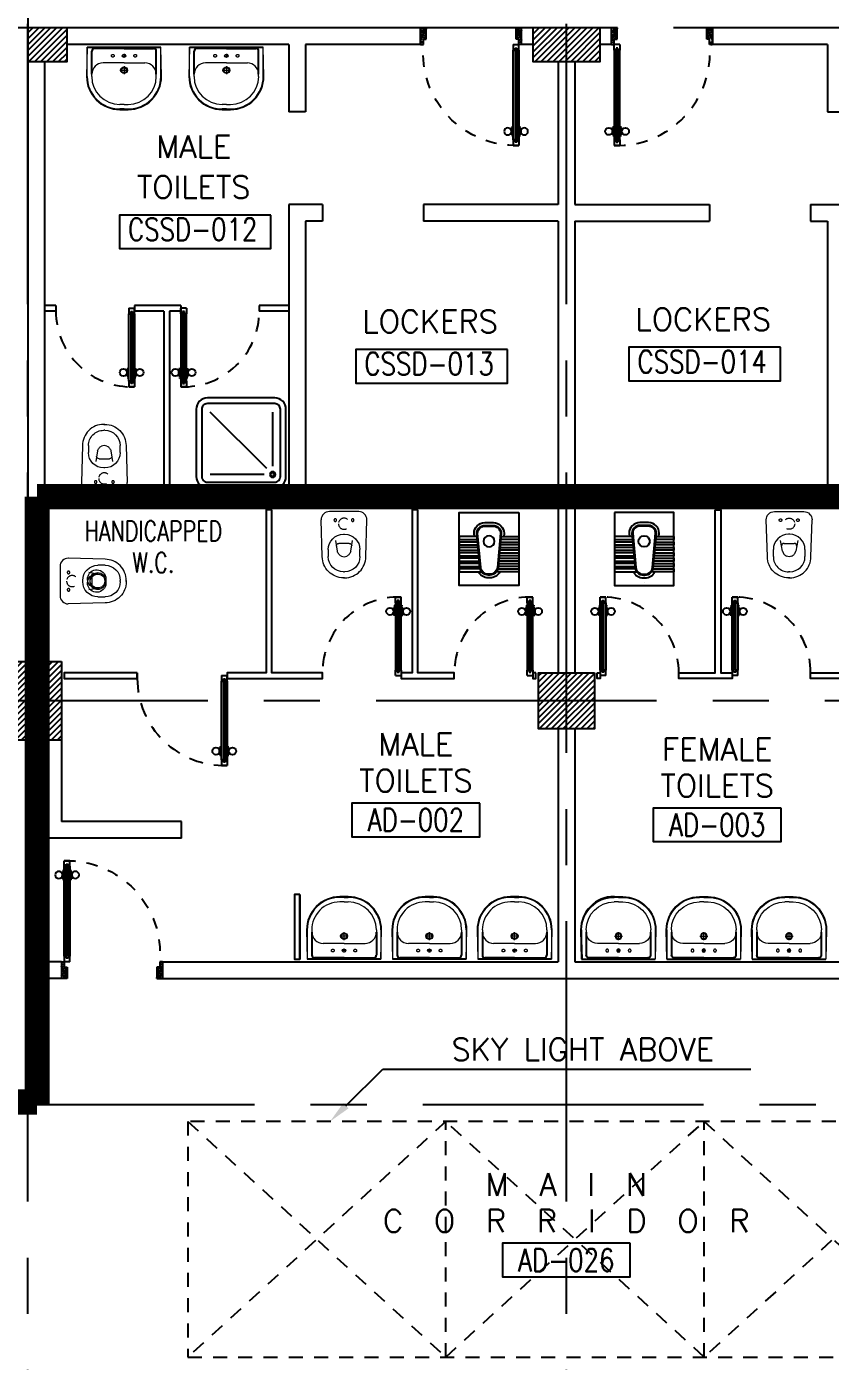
# Model space of a CAD drawing. Extents: x 417866.9 to 417960.2, y 43448 to 43538.2.
# Drawn here: x 417905.91 to 417913.07, y 43482.59 to 43494.48 of the extents above; entities that cross this region are included whole.
import ezdxf
from ezdxf.enums import TextEntityAlignment as Align

# ---------------------------------------------------------------- set-up
doc = ezdxf.new("R2010")
doc.units = 0
doc.header["$MEASUREMENT"] = 0
for name, pattern in [('CENTERX2', [4, 2.5, -0.5, 0.5, -0.5]), ('DASHED', [0.75, 0.5, -0.25]), ('HIDDEN', [0.375, 0.25, -0.125]), ('HIDDEN2', [0.1875, 0.125, -0.0625])]:
    doc.linetypes.add(name, pattern=pattern)
doc.layers.get('0').update_dxf_attribs({"linetype": 'CONTINUOUS'})
for name, color, linetype in [('A-JEERI', 3, 'CONTINUOUS'), ('AXES', 11, 'CENTERX2'), ('COL', 2, 'CONTINUOUS'), ('DOOR', 4, 'CONTINUOUS'), ('EJ', 8, 'CONTINUOUS'), ('firezone', 4, 'CONTINUOUS'), ('FIX', 3, 'CONTINUOUS'), ('HAT', 8, 'CONTINUOUS'), ('HIDDEN', 9, 'HIDDEN2'), ('PART', 9, 'CONTINUOUS'), ('RM-BOX', 2, 'CONTINUOUS'), ('RM-IND', 5, 'CONTINUOUS'), ('RM-NAME', 2, 'CONTINUOUS'), ('RM-NO', 2, 'CONTINUOUS'), ('WALL', 3, 'CONTINUOUS')]:
    doc.layers.add(name, color=color, linetype=linetype)
doc.layers.get('EJ').off()
doc.styles.add('ROMANS', font='ROMANS.shx', dxfattribs={"width": 0.6})
doc.styles.get("Standard").update_dxf_attribs({"font": 'TXT.shx'})
doc.linetypes.add('SMOKE', pattern='A,0.5,-0.2,["SMOKE",Standard,S=0.1,R=0,X=-0.1,Y=-0.05],-0.5', length=1.2)

# ---------------------------------------------------------------- blocks, each defined once
blk = doc.blocks.new('DOOR90')
at = {"layer": 'DOOR', "color": 7, "linetype": 'ByBlock'}
for p, q in [((-150, 0), (0, 0)), ((-150, 0), (-150, -25)), ((0, -50), (-114, 0)), ((0, -50), (-40, 0)), ((0, -50), (0, 0)), ((-1000, -25), (-1050, -25)), ((-1050, -75), (-1050, -25)), ((-1050, -25), (-1050, -75)), ((-1000, -75), (-1050, -75)), ((-1000, -42), (-1020, -42)), ((-1020, -42), (-1020, -58)), ((-1000, -58), (-1020, -58)), ((-1000, -25), (-1000, -42)), ((-1000, -58), (-1000, -75)), ((-878, -18), (-968, -18)), ((-968, -25), (-968, -18)), ((-968, -75), (-968, -82)), ((-878, -82), (-968, -82)), ((-955, -9), (-890, -9)), ((-955, -18), (-955, -9)), ((-955, -18), (-890, -18)), ((-955, -82), (-890, -82)), ((-955, -82), (-955, -91)), ((-955, -91), (-890, -91)), ((-890, -18), (-890, -9)), ((-890, -82), (-890, -91)), ((-878, -25), (-878, -18)), ((-878, -75), (-878, -82)), ((-200, -25), (-150, -25)), ((-200, -42), (-200, -25)), ((-180, -42), (-200, -42)), ((-200, -58), (-180, -58)), ((-200, -75), (-200, -58)), ((-150, -75), (-200, -75)), ((-180, -58), (-180, -42)), ((-150, -25), (-100, -25)), ((-150, -75), (-150, -25)), ((-100, -25), (-100, -50)), ((0, -50), (-100, -37)), ((-100, -50), (0, -50)), ((-150, -875), (-100, -875)), ((-150, -900), (-150, -875)), ((-150, -900), (0, -900)), ((0, -900), (-150, -900)), ((0, -850), (-114, -900)), ((-100, -875), (-100, -850)), ((0, -850), (-100, -863)), ((-100, -850), (0, -850)), ((0, -850), (-40, -900)), ((0, -850), (0, -900))]:
    blk.add_line(p, q, dxfattribs=at)
at = {"layer": 'DOOR', "linetype": 'ByBlock'}
for p, q in [((-200, -25), (-1000, -25)), ((-200, -42), (-1000, -42)), ((-200, -58), (-1000, -58)), ((-1000, -75), (-200, -75))]:
    blk.add_line(p, q, dxfattribs=at)
at = {"layer": 'DOOR', "color": 7, "linetype": 'ByBlock'}
for centre in [(-923, 24), (-923, -124)]:
    blk.add_circle(centre, 32.4, dxfattribs=at)
for centre, radius, start, end in [((0, -50), 154, 161.1053, 166.2858), ((0, -50), 94.4, 148.0182, 180), ((0, -50), 134, 158.1598, 169.28), ((0, -50), 114, 154.0838, 167.3774), ((0, -50), 74.4, 137.7764, 180), ((0, -50), 54.4, 113.2074, 180), ((0, -50), 34.4, 90, 180), ((0, -50), 14.4, 90, 180), ((0, -850), 154, 193.7142, 198.8947), ((0, -850), 134, 190.72, 201.8402), ((0, -850), 94.4, 180, 211.9818), ((0, -850), 74.4, 180, 222.2236), ((0, -850), 54.4, 180, 246.7926), ((0, -850), 34.4, 180, 270), ((0, -850), 14.4, 180, 270)]:
    blk.add_arc(centre, radius, start, end, dxfattribs=at)
at = {"layer": 'DOOR', "linetype": 'HIDDEN', "ltscale": 0.5}
blk.add_arc((-222, -50), 828, 178.2701, 275.003, dxfattribs=at)
blk = doc.blocks.new('WC')
at = {"layer": 'FIX', "lineweight": 20}
for p, q in [((475, 141), (538, 141)), ((339, 5), (339, -5)), ((395, 76), (490, 60)), ((534, 24), (540, 0)), ((540, 0), (534, -24)), ((674, 5), (674, -5)), ((490, -60), (395, -76)), ((213, -204), (210, -204)), ((538, -141), (475, -141))]:
    blk.add_line(p, q, dxfattribs=at)
at = {"layer": 'FIX', "linetype": 'Continuous', "lineweight": 20}
blk.add_line((420, -47), (420, 45), dxfattribs=at)
at = {"layer": 'FIX', "lineweight": 20}
for points in [[(210, -204, -0.414214), (137, -131), (137, 0), (137, 131, -0.414214), (210, 204)], [(727, -5), (727, 5, 0.414214), (538, 194), (210, 204)], [(727, 5), (727, -5, -0.414214), (538, -194), (210, -204)]]:
    blk.add_lwpolyline(points, format="xyb", dxfattribs=at)
at = {"layer": 'FIX', "linetype": 'HIDDEN2', "lineweight": 20, "ltscale": 0.3}
blk.add_circle((245, 0), 49.8, dxfattribs=at)
at = {"layer": 'FIX', "linetype": 'HIDDEN', "lineweight": 20, "ltscale": 0.05}
for centre in [(213, 78), (213, -77)]:
    blk.add_circle(centre, 11.6, dxfattribs=at)
at = {"layer": 'FIX', "lineweight": 20}
for centre, radius, start, end in [((475, 5), 136, 90, 180), ((538, 5), 136, 360, 90), ((464, -18), 82, 51.0758, 71.504), ((473, -7), 68.2, 27.1532, 51.0758), ((475, -5), 136, 180, 270), ((464, 18), 82, 288.496, 308.9242), ((473, 7), 68.2, 308.9242, 332.8468), ((538, -5), 136, 270, 0)]:
    blk.add_arc(centre, radius, start, end, dxfattribs=at)
at = {"layer": 'FIX', "linetype": 'Continuous', "lineweight": 20}
for centre, start, end in [((443, 46), 88.3879, 182.3338), ((442, -46), 177.6662, 271.6121)]:
    blk.add_arc(centre, 22.3, start, end, dxfattribs=at)
blk = doc.blocks.new('*X516')
at = {"color": 0}
for p, q in [((215909, 32308), (216361, 32761)), ((215909, 32361), (216308, 32761)), ((215909, 32414), (216255, 32761)), ((215909, 32467), (216202, 32761)), ((215909, 32520), (216149, 32761)), ((215909, 32573), (216096, 32761)), ((215909, 32626), (216043, 32761)), ((215909, 32680), (215990, 32761)), ((215909, 32733), (215937, 32761)), ((215914, 32261), (216409, 32755)), ((215967, 32261), (216409, 32702)), ((216020, 32261), (216409, 32649)), ((216073, 32261), (216409, 32596)), ((216126, 32261), (216409, 32543)), ((216179, 32261), (216409, 32490)), ((216233, 32261), (216409, 32437)), ((216286, 32261), (216409, 32384)), ((216339, 32261), (216409, 32331)), ((216392, 32261), (216409, 32278))]:
    blk.add_line(p, q, dxfattribs=at)
blk = doc.blocks.new('RM1')
at = {"layer": 'RM-BOX'}
blk.add_lwpolyline([(570, -200), (-570, -200), (-570, -500), (570, -500)], close=True, dxfattribs=at)
at = {"layer": 'RM-NAME', "style": 'ROMANS'}
for tag, p in [('ROOMNAME1', (0, 324)), ('ROOMNAME2', (0, 0))]:
    blk.add_attdef(tag, text='', height=200, dxfattribs=at).set_placement(p, align=Align.MIDDLE)
at = {"layer": 'RM-NO', "style": 'ROMANS', "width": 0.8}
blk.add_attdef('ROOMNO', text='', height=200, dxfattribs=at).set_placement((0, -350), align=Align.MIDDLE)
blk = doc.blocks.new('AWC')
at = {"layer": 'FIX'}
for p, q in [((-726, 265), (-726, 66)), ((-700, 265), (-726, 265)), ((-700, 79), (-700, 265)), ((-678, 265), (-678, 82)), ((-652, 265), (-678, 265)), ((-652, 84), (-652, 265)), ((-630, 265), (-630, 86)), ((-604, 265), (-630, 265)), ((-604, 89), (-604, 265)), ((-582, 265), (-582, 91)), ((-556, 265), (-582, 265)), ((-556, 93), (-556, 265)), ((-534, 265), (-534, 95)), ((-508, 265), (-534, 265)), ((-508, 98), (-508, 265)), ((-486, 265), (-486, 100)), ((-460, 265), (-486, 265)), ((-460, 102), (-460, 265)), ((-438, 265), (-438, 104)), ((-412, 265), (-438, 265)), ((-412, 106), (-412, 265)), ((-384, 134), (-412, 131)), ((-825, 0), (-825, 0)), ((-780, 7), (-780, -7)), ((-755, 7), (-755, -7)), ((-748, 7), (-748, -7)), ((-382, 109), (-687, 81)), ((-312, -39), (-312, 39)), ((-287, -39), (-287, 39)), ((-726, -265), (-726, -66)), ((-700, -79), (-700, -265)), ((-687, -81), (-382, -109)), ((-678, -265), (-678, -82)), ((-652, -84), (-652, -265)), ((-630, -265), (-630, -86)), ((-604, -89), (-604, -265)), ((-582, -265), (-582, -91)), ((-556, -93), (-556, -265)), ((-534, -265), (-534, -95)), ((-508, -98), (-508, -265)), ((-486, -265), (-486, -100)), ((-460, -102), (-460, -265)), ((-438, -265), (-438, -104)), ((-412, -106), (-412, -265)), ((-412, -131), (-384, -134)), ((-700, -265), (-726, -265)), ((-652, -265), (-678, -265)), ((-604, -265), (-630, -265)), ((-556, -265), (-582, -265)), ((-508, -265), (-534, -265)), ((-460, -265), (-486, -265)), ((-412, -265), (-438, -265))]:
    blk.add_line(p, q, dxfattribs=at)
at = {"layer": 'FIX', "color": 32}
for p, q in [((-381, 102), (-686, 74)), ((-319, -39), (-319, 39)), ((-686, -74), (-381, -102))]:
    blk.add_line(p, q, dxfattribs=at)
at = {"layer": 'FIX'}
blk.add_lwpolyline([(-198, 265), (-848, 265), (-848, -265), (-198, -265)], close=True, dxfattribs=at)
at = {"layer": 'FIX', "color": 32}
blk.add_circle((-454, 0), 50, dxfattribs=at)
at = {"layer": 'FIX'}
for centre, radius, start, end in [((-382, 39), 95, 0, 90.1311), ((-680, 7), 100, 117.0426, 180), ((-680, 7), 75, 95.2114, 180), ((-382, 39), 70, 0, 90.1311), ((-680, -7), 100, 180, 242.9574), ((-680, -7), 75, 180, 264.7886), ((-382, -39), 95, 270, 0), ((-382, -39), 70, 270, 0)]:
    blk.add_arc(centre, radius, start, end, dxfattribs=at)
at = {"layer": 'FIX', "color": 32}
for centre, radius, start, end in [((-680, 7), 68, 95.2114, 180), ((-382, 39), 63, 0, 90.1311), ((-680, -7), 68, 180, 264.7886), ((-382, -39), 63, 270, 0)]:
    blk.add_arc(centre, radius, start, end, dxfattribs=at)
blk = doc.blocks.new('SHR1')
at = {"layer": 'FIX'}
for p, q in [((-196, 196), (-700, 700)), ((-143, 218), (-143, 700)), ((-218, 143), (-700, 143))]:
    blk.add_line(p, q, dxfattribs=at)
for points in [[(-825, 125), (-825, 725, -0.414214), (-725, 825), (-125, 825, -0.414214), (-25, 725), (-25, 125, -0.414214), (-125, 25), (-725, 25, -0.414214)], [(-775, 125), (-775, 725, -0.414214), (-725, 775), (-125, 775, -0.414214), (-75, 725), (-75, 125, -0.414214), (-125, 75), (-725, 75, -0.414214)]]:
    blk.add_lwpolyline(points, format="xyb", close=True, dxfattribs=at)
for radius in [25, 15]:
    blk.add_circle((-143, 143), radius, dxfattribs=at)
blk = doc.blocks.new('C11')
at = {"layer": 'HAT'}
h = blk.add_hatch(dxfattribs=at)
h.set_pattern_fill('ANSI31', color=256, scale=300, style=0)
h.set_pattern_definition([(45, (-383765.23, -62181), (-26.5165043, 26.5165043), [])])
h.paths.add_polyline_path([(-20, 350), (-20, 700), (-320, 700), (-320, 350)])
h.paths.add_polyline_path([(-320, 0), (-20, 0), (-20, 350), (-320, 350)])
h = blk.add_hatch(dxfattribs=at)
h.set_pattern_fill('ANSI31', color=256, scale=300, style=0)
h.set_pattern_definition([(45, (-383445.23, -62181), (-26.5165043, 26.5165043), [])])
h.paths.add_polyline_path([(300, 350), (300, 700), (0, 700), (0, 350)])
h.paths.add_polyline_path([(0, 0), (300, 0), (300, 350), (0, 350)])
at = {"layer": 'COL'}
for points in [[(-20, 700), (-20, 0), (-320, 0), (-320, 700)], [(300, 700), (300, 0), (0, 0), (0, 700)]]:
    blk.add_lwpolyline(points, close=True, dxfattribs=at)
blk = doc.blocks.new('LAV-003')
at = {"layer": 'FIX', "linetype": 'ByBlock'}
blk.add_line((-328, -25), (328, -25), dxfattribs=at)
at = {"layer": 'FIX', "linetype": 'Continuous', "lineweight": 20}
for p, q in [((-328, -285), (-328, -25)), ((328, -285), (328, -25)), ((0, -165), (-187, -165)), ((0, -165), (187, -165)), ((-288, -285), (-288, -265)), ((287, -285), (287, -265)), ((0, -535), (-38, -535)), ((0, -575), (-38, -575)), ((0, -535), (38, -535)), ((0, -575), (38, -575))]:
    blk.add_line(p, q, dxfattribs=at)
at = {"layer": 'FIX', "linetype": 'ByBlock', "ltscale": 0.3}
for p, q in [((-288, -265), (-288, -60)), ((0, -35), (-262, -35)), ((0, -35), (262, -35)), ((287, -265), (287, -60))]:
    blk.add_line(p, q, dxfattribs=at)
at = {"layer": 'FIX', "lineweight": 20}
for p, q in [((-16, -101), (15, -101)), ((0, -85), (0, -116))]:
    blk.add_line(p, q, dxfattribs=at)
at = {"layer": 'FIX', "linetype": 'DASHED', "lineweight": 20, "ltscale": 0.04}
for p, q in [((-36, -230), (37, -230)), ((0, -194), (0, -266))]:
    blk.add_line(p, q, dxfattribs=at)
at = {"layer": 'FIX', "linetype": 'Continuous', "lineweight": 20}
blk.add_lwpolyline([(295, -25), (0, -25), (-328, -25), (-334, -285, 0.414214), (-38, -582), (0, -582), (38, -582, 0.414214), (334, -285), (328, -25), (0, -25)], format="xyb", dxfattribs=at)
at = {"layer": 'FIX', "linetype": 'HIDDEN', "lineweight": 20, "ltscale": 0.05}
for centre in [(-100, -101), (100, -101)]:
    blk.add_circle(centre, 12.4, dxfattribs=at)
at = {"layer": 'FIX', "lineweight": 20}
for centre, radius in [((0, -101), 15.5), ((0, -230), 29.5), ((0, -230), 22.5)]:
    blk.add_circle(centre, radius, dxfattribs=at)
at = {"layer": 'FIX', "linetype": 'ByBlock', "ltscale": 0.3}
for centre, start, end in [((-262, -60), 90, 180), ((262, -60), 0, 90)]:
    blk.add_arc(centre, 25, start, end, dxfattribs=at)
at = {"layer": 'FIX', "linetype": 'Continuous', "lineweight": 20}
for centre, radius, start, end in [((-187, -265), 100, 90, 180), ((187, -265), 100, 0, 90), ((-38, -285), 290, 180, 270), ((-38, -285), 250, 180, 270), ((38, -285), 290, 270, 0), ((38, -285), 250, 270, 0)]:
    blk.add_arc(centre, radius, start, end, dxfattribs=at)

msp = doc.modelspace()

# ---------------------------------------------------------------- hatches: boundary and pattern name
at = {"layer": 'HAT'}
h = msp.add_hatch(dxfattribs=at)
h.set_pattern_fill('ANSI31', color=256, scale=0.3, style=0)
h.set_pattern_definition([(45, (417522.521385, 43455.643322), (-0.0265165043, 0.0265165043), [])])
h.paths.add_polyline_path([(417905.9166, 43494.1743), (417906.2666, 43494.1743), (417906.2666, 43494.4743), (417905.9166, 43494.4743)])
h = msp.add_hatch(dxfattribs=at)
h.set_pattern_fill('ANSI31', color=256, scale=0.3, style=0)
h.set_pattern_definition([(45, (417552.171385, 43455.643322), (-0.0265165043, 0.0265165043), [])])
h.paths.add_polyline_path([(417910.7166, 43494.1743), (417910.7166, 43494.4743), (417910.4166, 43494.4743), (417910.4166, 43494.1743)])
h.paths.add_polyline_path([(417911.0166, 43494.1743), (417911.0166, 43494.4743), (417910.7166, 43494.4743), (417910.7166, 43494.1743)])

# ---------------------------------------------------------------- linework, layer by layer
at = {"layer": 'AXES'}
for p, q in [((417910.7166, 43460.01), (417910.7166, 43537.5491)), ((417905.9166, 43460.01), (417905.9166, 43537.1991)), ((417959.1694, 43494.4743), (417889.6966, 43494.4743)), ((417959.5194, 43488.4743), (417889.6966, 43488.4743)), ((417947.9366, 43484.8743), (417873.4766, 43484.8743))]:
    msp.add_line(p, q, dxfattribs=at)
at = {"layer": 'COL'}
for points in [[(417905.9166, 43494.4743), (417905.9166, 43494.1743), (417906.2666, 43494.1743), (417906.2666, 43494.4743)], [(417911.0166, 43494.4743), (417910.4166, 43494.4743), (417910.4166, 43494.1743), (417911.0166, 43494.1743)], [(417910.9666, 43488.7243), (417910.9666, 43488.2243), (417910.4666, 43488.2243), (417910.4666, 43488.7243)]]:
    msp.add_lwpolyline(points, close=True, dxfattribs=at)
at = {"layer": 'DOOR', "linetype": 'ByBlock'}
for p, q in [((417906.8166, 43491.9743), (417906.8166, 43491.9243)), ((417906.8166, 43491.9743), (417906.8666, 43491.9743)), ((417906.8166, 43491.3243), (417906.8166, 43491.9243)), ((417906.8166, 43491.9243), (417906.8336, 43491.9243)), ((417906.8336, 43491.9243), (417906.8336, 43491.9443)), ((417906.8336, 43491.9443), (417906.8496, 43491.9443)), ((417906.8336, 43491.9243), (417906.8336, 43491.3243)), ((417906.8496, 43491.9443), (417906.8496, 43491.9243)), ((417906.8496, 43491.9243), (417906.8496, 43491.3243)), ((417906.8496, 43491.9243), (417906.8666, 43491.9243)), ((417906.8666, 43491.9243), (417906.8666, 43491.9743)), ((417906.8666, 43491.9243), (417906.8666, 43491.3243)), ((417907.2791, 43491.9243), (417907.2791, 43491.9743)), ((417907.3291, 43491.9743), (417907.2791, 43491.9743)), ((417907.2791, 43491.9243), (417907.2791, 43491.3243)), ((417907.2961, 43491.9243), (417907.2791, 43491.9243)), ((417907.2961, 43491.9443), (417907.2961, 43491.9243)), ((417907.3121, 43491.9443), (417907.2961, 43491.9443)), ((417907.2961, 43491.9243), (417907.2961, 43491.3243)), ((417907.3121, 43491.9243), (417907.3121, 43491.9443)), ((417907.3121, 43491.9243), (417907.3121, 43491.3243)), ((417907.3291, 43491.9243), (417907.3121, 43491.9243)), ((417907.3291, 43491.9743), (417907.3291, 43491.9243)), ((417907.3291, 43491.3243), (417907.3291, 43491.9243)), ((417906.8094, 43491.4341), (417906.8004, 43491.4341)), ((417906.8004, 43491.3693), (417906.8004, 43491.4341)), ((417906.8094, 43491.3693), (417906.8094, 43491.4341)), ((417906.8738, 43491.4341), (417906.8828, 43491.4341)), ((417906.8738, 43491.3693), (417906.8738, 43491.4341)), ((417906.8828, 43491.3693), (417906.8828, 43491.4341)), ((417907.2719, 43491.4341), (417907.2629, 43491.4341)), ((417907.2629, 43491.3693), (417907.2629, 43491.4341)), ((417907.2719, 43491.3693), (417907.2719, 43491.4341)), ((417907.3363, 43491.4341), (417907.3453, 43491.4341)), ((417907.3363, 43491.3693), (417907.3363, 43491.4341)), ((417907.3453, 43491.3693), (417907.3453, 43491.4341)), ((417906.8094, 43491.3693), (417906.8004, 43491.3693)), ((417906.8166, 43491.3567), (417906.8094, 43491.3567)), ((417906.8094, 43491.3467), (417906.8094, 43491.3567)), ((417906.8166, 43491.3467), (417906.8094, 43491.3467)), ((417906.8336, 43491.3243), (417906.8166, 43491.3243)), ((417906.8166, 43491.3243), (417906.8166, 43491.2743)), ((417906.8336, 43491.3243), (417906.8336, 43491.3043)), ((417906.8666, 43491.3243), (417906.8496, 43491.3243)), ((417906.8496, 43491.3243), (417906.8496, 43491.3043)), ((417906.8666, 43491.3567), (417906.8738, 43491.3567)), ((417906.8666, 43491.3467), (417906.8738, 43491.3467)), ((417906.8666, 43491.3243), (417906.8666, 43491.2743)), ((417906.8738, 43491.3693), (417906.8828, 43491.3693)), ((417906.8738, 43491.3467), (417906.8738, 43491.3567)), ((417907.2719, 43491.3693), (417907.2629, 43491.3693)), ((417907.2791, 43491.3567), (417907.2719, 43491.3567)), ((417907.2719, 43491.3467), (417907.2719, 43491.3567)), ((417907.2791, 43491.3467), (417907.2719, 43491.3467)), ((417907.2791, 43491.3243), (417907.2961, 43491.3243)), ((417907.2791, 43491.3243), (417907.2791, 43491.2743)), ((417907.2961, 43491.3243), (417907.2961, 43491.3043)), ((417907.3121, 43491.3243), (417907.3291, 43491.3243)), ((417907.3121, 43491.3243), (417907.3121, 43491.3043)), ((417907.3291, 43491.3567), (417907.3363, 43491.3567)), ((417907.3291, 43491.3467), (417907.3363, 43491.3467)), ((417907.3291, 43491.3243), (417907.3291, 43491.2743)), ((417907.3363, 43491.3693), (417907.3453, 43491.3693)), ((417907.3363, 43491.3467), (417907.3363, 43491.3567)), ((417906.8666, 43491.2743), (417906.8166, 43491.2743)), ((417906.8166, 43491.2743), (417906.8666, 43491.2743)), ((417906.8496, 43491.3043), (417906.8336, 43491.3043)), ((417907.2791, 43491.2743), (417907.3291, 43491.2743)), ((417907.3291, 43491.2743), (417907.2791, 43491.2743)), ((417907.2961, 43491.3043), (417907.3121, 43491.3043)), ((417909.1844, 43489.3044), (417909.1754, 43489.3044)), ((417909.1754, 43489.3044), (417909.1754, 43489.2396)), ((417909.1844, 43489.327), (417909.1844, 43489.317)), ((417909.1916, 43489.327), (417909.1844, 43489.327)), ((417909.1916, 43489.317), (417909.1844, 43489.317)), ((417909.1844, 43489.3044), (417909.1844, 43489.2396)), ((417909.2416, 43489.3993), (417909.1916, 43489.3993)), ((417909.1916, 43489.3993), (417909.2416, 43489.3993)), ((417909.1916, 43489.3493), (417909.1916, 43489.3993)), ((417909.1916, 43489.3493), (417909.1916, 43488.7493)), ((417909.2086, 43489.3493), (417909.1916, 43489.3493)), ((417909.2246, 43489.3693), (417909.2086, 43489.3693)), ((417909.2086, 43489.3493), (417909.2086, 43489.3693)), ((417909.2086, 43488.7493), (417909.2086, 43489.3493)), ((417909.2246, 43489.3493), (417909.2246, 43489.3693)), ((417909.2416, 43489.3493), (417909.2246, 43489.3493)), ((417909.2246, 43488.7493), (417909.2246, 43489.3493)), ((417909.2416, 43489.3493), (417909.2416, 43489.3993)), ((417909.2416, 43488.7493), (417909.2416, 43489.3493)), ((417909.2416, 43489.327), (417909.2488, 43489.327)), ((417909.2416, 43489.317), (417909.2488, 43489.317)), ((417909.2488, 43489.327), (417909.2488, 43489.317)), ((417909.2488, 43489.3044), (417909.2578, 43489.3044)), ((417909.2488, 43489.3044), (417909.2488, 43489.2396)), ((417909.2578, 43489.3044), (417909.2578, 43489.2396)), ((417910.3594, 43489.3044), (417910.3504, 43489.3044)), ((417910.3504, 43489.3044), (417910.3504, 43489.2396)), ((417910.3594, 43489.327), (417910.3594, 43489.317)), ((417910.3666, 43489.327), (417910.3594, 43489.327)), ((417910.3666, 43489.317), (417910.3594, 43489.317)), ((417910.3594, 43489.3044), (417910.3594, 43489.2396)), ((417910.4166, 43489.3993), (417910.3666, 43489.3993)), ((417910.3666, 43489.3993), (417910.4166, 43489.3993)), ((417910.3666, 43489.3493), (417910.3666, 43489.3993)), ((417910.3666, 43489.3493), (417910.3666, 43488.7493)), ((417910.3836, 43489.3493), (417910.3666, 43489.3493)), ((417910.3996, 43489.3693), (417910.3836, 43489.3693)), ((417910.3836, 43489.3493), (417910.3836, 43489.3693)), ((417910.3836, 43488.7493), (417910.3836, 43489.3493)), ((417910.3996, 43489.3493), (417910.3996, 43489.3693)), ((417910.4166, 43489.3493), (417910.3996, 43489.3493)), ((417910.3996, 43488.7493), (417910.3996, 43489.3493)), ((417910.4166, 43489.3493), (417910.4166, 43489.3993)), ((417910.4166, 43488.7493), (417910.4166, 43489.3493)), ((417910.4166, 43489.327), (417910.4238, 43489.327)), ((417910.4166, 43489.317), (417910.4238, 43489.317)), ((417910.4238, 43489.327), (417910.4238, 43489.317)), ((417910.4238, 43489.3044), (417910.4328, 43489.3044)), ((417910.4238, 43489.3044), (417910.4238, 43489.2396)), ((417910.4328, 43489.3044), (417910.4328, 43489.2396)), ((417911.0094, 43489.3044), (417911.0004, 43489.3044)), ((417911.0004, 43489.3044), (417911.0004, 43489.2396)), ((417911.0094, 43489.327), (417911.0094, 43489.317)), ((417911.0166, 43489.327), (417911.0094, 43489.327)), ((417911.0166, 43489.317), (417911.0094, 43489.317)), ((417911.0094, 43489.3044), (417911.0094, 43489.2396)), ((417911.0166, 43489.3993), (417911.0666, 43489.3993)), ((417911.0666, 43489.3993), (417911.0166, 43489.3993)), ((417911.0166, 43489.3493), (417911.0166, 43489.3993)), ((417911.0166, 43488.7493), (417911.0166, 43489.3493)), ((417911.0166, 43489.3493), (417911.0336, 43489.3493)), ((417911.0336, 43489.3693), (417911.0496, 43489.3693)), ((417911.0336, 43489.3493), (417911.0336, 43489.3693)), ((417911.0336, 43488.7493), (417911.0336, 43489.3493)), ((417911.0496, 43489.3493), (417911.0496, 43489.3693)), ((417911.0496, 43488.7493), (417911.0496, 43489.3493)), ((417911.0496, 43489.3493), (417911.0666, 43489.3493)), ((417911.0666, 43489.3493), (417911.0666, 43489.3993)), ((417911.0666, 43489.3493), (417911.0666, 43488.7493)), ((417911.0666, 43489.327), (417911.0738, 43489.327)), ((417911.0666, 43489.317), (417911.0738, 43489.317)), ((417911.0738, 43489.327), (417911.0738, 43489.317)), ((417911.0738, 43489.3044), (417911.0828, 43489.3044)), ((417911.0738, 43489.3044), (417911.0738, 43489.2396)), ((417911.0828, 43489.3044), (417911.0828, 43489.2396)), ((417912.1844, 43489.3044), (417912.1754, 43489.3044)), ((417912.1754, 43489.3044), (417912.1754, 43489.2396)), ((417912.1844, 43489.327), (417912.1844, 43489.317)), ((417912.1916, 43489.327), (417912.1844, 43489.327)), ((417912.1916, 43489.317), (417912.1844, 43489.317)), ((417912.1844, 43489.3044), (417912.1844, 43489.2396)), ((417912.1916, 43489.3993), (417912.2416, 43489.3993)), ((417912.2416, 43489.3993), (417912.1916, 43489.3993)), ((417912.1916, 43489.3493), (417912.1916, 43489.3993)), ((417912.1916, 43488.7493), (417912.1916, 43489.3493)), ((417912.1916, 43489.3493), (417912.2086, 43489.3493)), ((417912.2086, 43489.3693), (417912.2246, 43489.3693)), ((417912.2086, 43489.3493), (417912.2086, 43489.3693)), ((417912.2086, 43488.7493), (417912.2086, 43489.3493)), ((417912.2246, 43489.3493), (417912.2246, 43489.3693)), ((417912.2246, 43488.7493), (417912.2246, 43489.3493)), ((417912.2246, 43489.3493), (417912.2416, 43489.3493)), ((417912.2416, 43489.3493), (417912.2416, 43489.3993)), ((417912.2416, 43489.3493), (417912.2416, 43488.7493)), ((417912.2416, 43489.327), (417912.2488, 43489.327)), ((417912.2416, 43489.317), (417912.2488, 43489.317)), ((417912.2488, 43489.327), (417912.2488, 43489.317)), ((417912.2488, 43489.3044), (417912.2578, 43489.3044)), ((417912.2488, 43489.3044), (417912.2488, 43489.2396)), ((417912.2578, 43489.3044), (417912.2578, 43489.2396)), ((417909.1844, 43489.2396), (417909.1754, 43489.2396)), ((417909.2488, 43489.2396), (417909.2578, 43489.2396)), ((417910.3594, 43489.2396), (417910.3504, 43489.2396)), ((417910.4238, 43489.2396), (417910.4328, 43489.2396)), ((417911.0094, 43489.2396), (417911.0004, 43489.2396)), ((417911.0738, 43489.2396), (417911.0828, 43489.2396)), ((417912.1844, 43489.2396), (417912.1754, 43489.2396)), ((417912.2488, 43489.2396), (417912.2578, 43489.2396)), ((417907.6416, 43488.6993), (417907.6416, 43488.6493)), ((417907.6416, 43488.6993), (417907.6916, 43488.6993)), ((417907.6916, 43488.6493), (417907.6916, 43488.6993)), ((417909.1916, 43488.6993), (417909.1916, 43488.7493)), ((417909.1916, 43488.7493), (417909.2086, 43488.7493)), ((417909.1916, 43488.6993), (417909.2416, 43488.6993)), ((417909.2086, 43488.7493), (417909.2086, 43488.7293)), ((417909.2086, 43488.7293), (417909.2246, 43488.7293)), ((417909.2246, 43488.7293), (417909.2246, 43488.7493)), ((417909.2246, 43488.7493), (417909.2416, 43488.7493)), ((417909.2416, 43488.7493), (417909.2416, 43488.6993)), ((417910.3666, 43488.6993), (417910.3666, 43488.7493)), ((417910.3666, 43488.7493), (417910.3836, 43488.7493)), ((417910.3666, 43488.6993), (417910.4166, 43488.6993)), ((417910.3836, 43488.7493), (417910.3836, 43488.7293)), ((417910.3836, 43488.7293), (417910.3996, 43488.7293)), ((417910.3996, 43488.7293), (417910.3996, 43488.7493)), ((417910.3996, 43488.7493), (417910.4166, 43488.7493)), ((417910.4166, 43488.7493), (417910.4166, 43488.6993)), ((417911.0166, 43488.7493), (417911.0166, 43488.6993)), ((417911.0336, 43488.7493), (417911.0166, 43488.7493)), ((417911.0666, 43488.6993), (417911.0166, 43488.6993)), ((417911.0336, 43488.7293), (417911.0336, 43488.7493)), ((417911.0496, 43488.7293), (417911.0336, 43488.7293)), ((417911.0496, 43488.7493), (417911.0496, 43488.7293)), ((417911.0666, 43488.7493), (417911.0496, 43488.7493)), ((417911.0666, 43488.6993), (417911.0666, 43488.7493)), ((417912.1916, 43488.7493), (417912.1916, 43488.6993)), ((417912.2086, 43488.7493), (417912.1916, 43488.7493)), ((417912.2416, 43488.6993), (417912.1916, 43488.6993)), ((417912.2086, 43488.7293), (417912.2086, 43488.7493)), ((417912.2246, 43488.7293), (417912.2086, 43488.7293)), ((417912.2246, 43488.7493), (417912.2246, 43488.7293)), ((417912.2416, 43488.7493), (417912.2246, 43488.7493)), ((417912.2416, 43488.6993), (417912.2416, 43488.7493)), ((417907.6416, 43488.6493), (417907.6586, 43488.6493)), ((417907.6416, 43487.9493), (417907.6416, 43488.6493)), ((417907.6586, 43488.6493), (417907.6586, 43488.6693)), ((417907.6586, 43488.6693), (417907.6746, 43488.6693)), ((417907.6586, 43488.6493), (417907.6586, 43487.9493)), ((417907.6746, 43488.6693), (417907.6746, 43488.6493)), ((417907.6746, 43488.6493), (417907.6916, 43488.6493)), ((417907.6746, 43488.6493), (417907.6746, 43487.9493)), ((417907.6916, 43488.6493), (417907.6916, 43487.9493)), ((417907.6344, 43488.0591), (417907.6254, 43488.0591)), ((417907.6254, 43487.9943), (417907.6254, 43488.0591)), ((417907.6344, 43487.9943), (417907.6254, 43487.9943)), ((417907.6416, 43488.0717), (417907.6344, 43488.0717)), ((417907.6344, 43488.0717), (417907.6344, 43487.9817)), ((417907.6344, 43487.9943), (417907.6344, 43488.0591)), ((417907.6416, 43487.9817), (417907.6344, 43487.9817)), ((417907.6916, 43488.0717), (417907.6988, 43488.0717)), ((417907.6916, 43487.9817), (417907.6988, 43487.9817)), ((417907.6988, 43488.0717), (417907.6988, 43487.9817)), ((417907.6988, 43488.0591), (417907.7078, 43488.0591)), ((417907.6988, 43487.9943), (417907.6988, 43488.0591)), ((417907.6988, 43487.9943), (417907.7078, 43487.9943)), ((417907.7078, 43487.9943), (417907.7078, 43488.0591)), ((417907.6586, 43487.9493), (417907.6416, 43487.9493)), ((417907.6416, 43487.9493), (417907.6416, 43487.8993)), ((417907.6916, 43487.8993), (417907.6416, 43487.8993)), ((417907.6416, 43487.8993), (417907.6916, 43487.8993)), ((417907.6586, 43487.9493), (417907.6586, 43487.9293)), ((417907.6746, 43487.9293), (417907.6586, 43487.9293)), ((417907.6916, 43487.9493), (417907.6746, 43487.9493)), ((417907.6746, 43487.9493), (417907.6746, 43487.9293)), ((417907.6916, 43487.9493), (417907.6916, 43487.8993))]:
    msp.add_line(p, q, dxfattribs=at)
for centre in [(417906.7681, 43491.4017), (417906.9151, 43491.4017), (417907.2306, 43491.4017), (417907.3776, 43491.4017), (417909.1431, 43489.272), (417909.2901, 43489.272), (417910.3181, 43489.272), (417910.4651, 43489.272), (417910.9681, 43489.272), (417911.1151, 43489.272), (417912.1431, 43489.272), (417912.2901, 43489.272), (417907.5931, 43488.0267), (417907.7401, 43488.0267)]:
    msp.add_circle(centre, 0.0324, dxfattribs=at)
at = {"layer": 'DOOR', "linetype": 'HIDDEN', "ltscale": 0.5}
for centre, radius, start, end in [((417906.8416, 43491.9489), 0.675, 179.96077, 272.12255), ((417907.3041, 43491.9489), 0.675, 267.87745, 0.03923), ((417909.2166, 43488.7248), 0.675, 87.87745, 180.03923), ((417910.3916, 43488.7248), 0.675, 87.87745, 180.03923), ((417911.0416, 43488.7248), 0.675, 359.96077, 92.12255), ((417912.2166, 43488.7248), 0.675, 359.96077, 92.12255), ((417907.6666, 43488.6739), 0.775, 179.97019, 271.84857)]:
    msp.add_arc(centre, radius, start, end, dxfattribs=at)
at = {"layer": 'firezone', "linetype": 'SMOKE', "const_width": 0.225}
for points in [[(417905.9995, 43490.2944), (417915.5624, 43490.2944)], [(417905.9995, 43484.8743), (417905.9995, 43490.2944)], [(417896.0295, 43484.8991), (417905.9995, 43484.8991)]]:
    msp.add_lwpolyline(points, dxfattribs=at)
at = {"layer": 'FIX', "color": 32, "linetype": 'ByBlock', "ltscale": 0.3}
msp.add_line((417910.8446, 43486.4323), (417910.8516, 43486.1723), dxfattribs=at)
msp.add_arc((417911.1416, 43486.4323), 0.297, 90, 180, dxfattribs=at)
at = {"layer": 'HIDDEN'}
for p, q in [((417914.2416, 43484.7243), (417907.3416, 43484.7243)), ((417907.3416, 43484.7243), (417907.3416, 43482.6243)), ((417909.6416, 43484.7243), (417907.3416, 43482.6243)), ((417907.3416, 43484.7243), (417909.6416, 43482.6243)), ((417911.9416, 43482.6243), (417909.6416, 43484.7243)), ((417909.6416, 43482.6243), (417911.9416, 43484.7243)), ((417909.6416, 43482.6243), (417909.6416, 43484.7243)), ((417909.6416, 43482.6243), (417909.6416, 43484.7243)), ((417914.2416, 43484.7243), (417911.9416, 43482.6243)), ((417911.9416, 43484.7243), (417914.2416, 43482.6243)), ((417911.9416, 43482.6243), (417911.9416, 43484.7243)), ((417911.9416, 43482.6243), (417911.9416, 43484.7243)), ((417907.3416, 43482.6243), (417914.2416, 43482.6243))]:
    msp.add_line(p, q, dxfattribs=at)
at = {"layer": 'PART'}
for p, q in [((417906.1666, 43491.9993), (417906.0666, 43491.9993)), ((417906.1666, 43491.9493), (417906.0666, 43491.9493)), ((417906.1666, 43491.9993), (417906.1666, 43491.9493)), ((417907.2791, 43491.9993), (417906.8666, 43491.9993)), ((417906.8666, 43491.9993), (417906.8666, 43491.9493)), ((417907.1291, 43491.9493), (417906.8666, 43491.9493)), ((417907.1291, 43491.9493), (417907.1291, 43490.3493)), ((417907.2791, 43491.9493), (417907.1791, 43491.9493)), ((417907.1791, 43491.9493), (417907.1791, 43490.3493)), ((417907.2791, 43491.9993), (417907.2791, 43491.9493)), ((417907.9791, 43491.9993), (417907.9791, 43491.9493)), ((417908.2416, 43491.9993), (417907.9791, 43491.9993)), ((417908.2416, 43491.9493), (417907.9791, 43491.9493)), ((417906.8916, 43488.7244), (417906.8916, 43488.6744)), ((417910.4166, 43488.7243), (417910.4166, 43488.6743)), ((417910.4166, 43488.7243), (417910.4166, 43488.6743)), ((417911.0166, 43488.7243), (417911.0166, 43488.6743)), ((417908.3416, 43486.7493), (417908.2916, 43486.7493)), ((417908.2916, 43486.7493), (417908.2916, 43486.1723)), ((417908.3416, 43486.7493), (417908.2916, 43486.7493)), ((417908.3416, 43486.7493), (417908.3416, 43486.1723))]:
    msp.add_line(p, q, dxfattribs=at)
for points in [[(417908.0916, 43490.1763), (417908.0416, 43490.1763), (417908.0416, 43488.7243), (417907.6916, 43488.7243), (417907.6916, 43488.6743), (417908.5416, 43488.6743), (417908.5416, 43488.7243), (417908.0916, 43488.7243), (417908.0916, 43490.1763)], [(417909.3916, 43490.1763), (417909.3416, 43490.1763), (417909.3416, 43488.7243), (417909.2416, 43488.7243), (417909.2416, 43488.6743), (417909.7166, 43488.6743), (417909.7166, 43488.7243), (417909.3916, 43488.7243), (417909.3916, 43490.1763)], [(417912.0416, 43490.1763), (417912.0916, 43490.1763), (417912.0916, 43488.7243), (417912.1916, 43488.7243), (417912.1916, 43488.6743), (417911.7166, 43488.6743), (417911.7166, 43488.7243), (417912.0416, 43488.7243), (417912.0416, 43490.1763)], [(417913.3416, 43490.1763), (417913.3916, 43490.1763), (417913.3916, 43488.7243), (417913.7416, 43488.7243), (417913.7416, 43488.6743), (417912.8916, 43488.6743), (417912.8916, 43488.7243), (417913.3416, 43488.7243), (417913.3416, 43490.1763)], [(417906.8916, 43488.7243), (417906.2396, 43488.7243), (417906.2396, 43488.6743), (417906.8916, 43488.6743)], [(417910.4436, 43488.7243), (417910.4166, 43488.7243), (417910.4166, 43488.6743), (417910.4436, 43488.6743)], [(417910.9896, 43488.7243), (417911.0166, 43488.7243), (417911.0166, 43488.6743), (417910.9896, 43488.6743)], [(417908.3416, 43486.7493), (417908.2916, 43486.7493), (417908.2916, 43486.1723), (417908.3416, 43486.1723)]]:
    msp.add_lwpolyline(points, close=True, dxfattribs=at)
at = {"layer": 'RM-BOX'}
for points in [[(417908.083, 43492.8056), (417906.7332, 43492.8056), (417906.7332, 43492.5056), (417908.083, 43492.5056)], [(417910.1893, 43491.6073), (417908.8396, 43491.6073), (417908.8396, 43491.3073), (417910.1893, 43491.3073)], [(417912.6226, 43491.6268), (417911.2728, 43491.6268), (417911.2728, 43491.3268), (417912.6226, 43491.3268)]]:
    msp.add_lwpolyline(points, close=True, dxfattribs=at)
at = {"layer": 'RM-IND'}
for p, q in [((417908.7507, 43484.8654), (417909.0791, 43485.1922)), ((417909.0791, 43485.1922), (417909.5921, 43485.1922)), ((417909.5921, 43485.1922), (417912.3587, 43485.1922))]:
    msp.add_line(p, q, dxfattribs=at)
msp.add_solid([(417908.7742, 43484.8418), (417908.7272, 43484.889), (417908.6089, 43484.7243)], dxfattribs=at)
at = {"layer": 'WALL'}
for p, q in [((417905.9166, 43496.0443), (417905.9166, 43488.7243)), ((417909.4166, 43494.4743), (417906.1666, 43494.4743)), ((417909.4166, 43494.3243), (417909.4166, 43494.4743)), ((417910.4666, 43494.4743), (417910.3166, 43494.4743)), ((417910.3166, 43494.3243), (417910.3166, 43494.4743)), ((417911.1166, 43494.4743), (417910.9666, 43494.4743)), ((417911.1166, 43494.3243), (417911.1166, 43494.4743)), ((417915.2666, 43494.4743), (417912.0166, 43494.4743)), ((417912.0166, 43494.3243), (417912.0166, 43494.4743)), ((417908.2416, 43494.3243), (417906.2666, 43494.3243)), ((417908.2416, 43494.3243), (417908.2416, 43493.7243)), ((417909.4166, 43494.3243), (417908.3916, 43494.3243)), ((417908.3916, 43494.3243), (417908.3916, 43493.7243)), ((417910.4166, 43494.3243), (417910.3166, 43494.3243)), ((417911.1166, 43494.3243), (417911.0166, 43494.3243)), ((417913.0416, 43494.3243), (417912.0166, 43494.3243)), ((417913.0416, 43494.3243), (417913.0416, 43493.7243)), ((417906.0666, 43494.1743), (417906.0666, 43490.3493)), ((417910.6416, 43494.1743), (417910.6416, 43492.8993)), ((417910.7916, 43494.1743), (417910.7916, 43492.8993)), ((417908.3916, 43493.7243), (417908.2416, 43493.7243)), ((417913.0416, 43493.7243), (417913.1916, 43493.7243)), ((417908.2416, 43492.8993), (417908.2416, 43490.3493)), ((417908.5416, 43492.8993), (417908.2416, 43492.8993)), ((417908.5416, 43492.8993), (417908.5416, 43492.7493)), ((417910.6416, 43492.8993), (417909.4416, 43492.8993)), ((417909.4416, 43492.8993), (417909.4416, 43492.7493)), ((417910.7916, 43492.8993), (417911.9916, 43492.8993)), ((417911.9916, 43492.8993), (417911.9916, 43492.7493)), ((417912.8916, 43492.8993), (417912.8916, 43492.7493)), ((417912.8916, 43492.8993), (417913.1916, 43492.8993)), ((417908.3916, 43492.7493), (417908.3916, 43490.3493)), ((417908.5416, 43492.7493), (417908.3916, 43492.7493)), ((417910.6416, 43492.7493), (417909.4416, 43492.7493)), ((417910.6416, 43492.7493), (417910.6416, 43490.3493)), ((417910.7916, 43492.7493), (417911.9916, 43492.7493)), ((417910.7916, 43492.7493), (417910.7916, 43490.3493)), ((417912.8916, 43492.7493), (417913.0416, 43492.7493)), ((417913.0416, 43492.7493), (417913.0416, 43490.3493)), ((417908.2416, 43490.3493), (417906.0666, 43490.3493)), ((417910.6416, 43490.3493), (417908.3916, 43490.3493)), ((417910.7916, 43490.3493), (417913.0416, 43490.3493)), ((417910.6416, 43490.1993), (417906.0666, 43490.1993)), ((417906.0666, 43490.1993), (417906.0666, 43488.8243)), ((417910.6416, 43490.1993), (417910.6416, 43488.7243)), ((417910.7916, 43490.1993), (417915.3666, 43490.1993)), ((417910.7916, 43490.1993), (417910.7916, 43488.7243)), ((417905.9166, 43488.2243), (417905.9166, 43485.9993)), ((417910.6416, 43488.2243), (417910.6416, 43486.1493)), ((417910.7916, 43488.2243), (417910.7916, 43486.1493)), ((417906.2166, 43488.1243), (417906.2166, 43487.3993)), ((417907.2866, 43487.3993), (417906.2166, 43487.3993)), ((417907.2866, 43487.2493), (417907.2866, 43487.3993)), ((417907.2866, 43487.2493), (417906.0666, 43487.2493)), ((417906.0666, 43487.2493), (417906.0666, 43486.1493)), ((417906.2166, 43486.1493), (417906.0666, 43486.1493)), ((417906.2166, 43486.1493), (417906.2166, 43485.9993)), ((417907.1166, 43486.1493), (417910.6416, 43486.1493)), ((417907.1166, 43486.1493), (417907.1166, 43485.9993)), ((417910.7916, 43486.1493), (417914.1666, 43486.1493)), ((417906.2166, 43485.9993), (417905.9166, 43485.9993)), ((417907.1166, 43485.9993), (417914.1666, 43485.9993))]:
    msp.add_line(p, q, dxfattribs=at)

# ---------------------------------------------------------------- block references
at = {"layer": 'A-JEERI', "linetype": 'ByBlock', "xscale": 0.001000000047497451, "yscale": 0.0009999999892897904, "zscale": 0.001}
for p in [(417906.7736, 43494.3263), (417907.6856, 43494.3263)]:
    msp.add_blockref('LAV-003', p, dxfattribs=at)
at = {"layer": 'A-JEERI', "linetype": 'ByBlock', "yscale": 0.0009999999892897904, "zscale": 0.001, "rotation": 180}
for p, xscale in [((417908.7341, 43486.1473), 0.001000000047497451), ((417909.4941, 43486.1473), 0.001000000047497451), ((417910.2541, 43486.1473), 0.001000000047497451), ((417911.1791, 43486.1473), -0.001000000047497451), ((417911.9391, 43486.1473), -0.001000000047497451), ((417912.6991, 43486.1473), -0.001000000047497451)]:
    msp.add_blockref('LAV-003', p, dxfattribs=dict(at, xscale=xscale))
at = {"layer": 'DOOR', "color": 0, "yscale": 0.0009999999892897904, "zscale": 0.001}
for p, xscale, rotation in [((417910.3166, 43494.4743), -0.0009999999892897904, 270), ((417911.1166, 43494.4743), 0.0009999999892897904, 90), ((417906.2166, 43485.9993), -0.0009999999892897904, 90)]:
    msp.add_blockref('DOOR90', p, dxfattribs=dict(at, xscale=xscale, rotation=rotation))
at = {"layer": 'EJ', "color": 2, "linetype": 'ByBlock', "xscale": 0.001000000047497451, "yscale": 0.0009999999892897904, "zscale": 0.001}
msp.add_blockref('C11', (417905.9166, 43488.1243), dxfattribs=at)
at = {"layer": 'HAT', "xscale": 0.001000000047497451, "yscale": 0.0009999999892897904, "zscale": 0.001}
msp.add_blockref('*X516', (417694.5581, 43455.9633), dxfattribs=at)
for p, values in [((417909.3743, 43487.7637), {'ROOMNO': 'AD-002', 'ROOMNAME2': 'TOILETS', 'ROOMNAME1': 'MALE'}), ((417912.0596, 43487.7193), {'ROOMNO': 'AD-003', 'ROOMNAME2': 'TOILETS', 'ROOMNAME1': 'FEMALE'}), ((417910.7145, 43483.8389), {'ROOMNO': 'AD-026', 'ROOMNAME2': 'C  O  R  R  I  D  O  R', 'ROOMNAME1': 'M  A  I  N'})]:
    msp.add_blockref('RM1', p, dxfattribs=at).add_auto_attribs(values)
at = {"layer": 'WALL', "yscale": 0.0009999999892897904, "zscale": 0.001}
for name, p, xscale, rotation in [('SHR1', (417908.2416, 43490.3493), -0.0009999999892897904, 90), ('WC', (417906.5979, 43490.2123), -0.0009999999892897904, 270), ('WC', (417908.7341, 43490.2984), -0.0009999999892897904, 90), ('AWC', (417910.0261, 43490.3505), -0.0009999999892897904, 270), ('AWC', (417911.4081, 43490.3505), 0.0009999999892897904, 90), ('WC', (417912.7001, 43490.2984), 0.0009999999892897904, 270), ('WC', (417906.0666, 43489.5423), -0.001000000047497451, 180)]:
    msp.add_blockref(name, p, dxfattribs=dict(at, xscale=xscale, rotation=rotation))

# ---------------------------------------------------------------- texts
at = {"layer": 'RM-NAME', "style": 'ROMANS'}
for s, p in [('MALE', (417907.3953, 43493.4148)), ('TOILETS', (417907.3953, 43493.0549)), ('LOCKERS', (417909.5017, 43491.8566)), ('LOCKERS', (417911.935, 43491.8761))]:
    msp.add_text(s, height=0.2, dxfattribs=at).set_placement(p, align=Align.MIDDLE)
at = {"layer": 'RM-NAME', "style": 'ROMANS', "width": 0.75}
for s, p in [('HANDICAPPED', (417907.0345, 43489.9881)), ('W.C.', (417907.0345, 43489.7073))]:
    msp.add_text(s, height=0.18, dxfattribs=at).set_placement(p, align=Align.MIDDLE)
at = {"layer": 'RM-NAME', "style": 'ROMANS'}
msp.add_text('SKY LIGHT ABOVE', height=0.2, dxfattribs=at).set_placement((417909.6921, 43485.3672), align=Align.MIDDLE_LEFT)
at = {"layer": 'RM-NO', "style": 'ROMANS', "width": 0.8}
for tag, p in [('CSSD-012', (417907.3858, 43492.6778)), ('CSSD-013', (417909.4921, 43491.4795)), ('CSSD-014', (417911.9254, 43491.499))]:
    msp.add_attdef(tag, text='', height=0.2, dxfattribs=at).set_placement(p, align=Align.MIDDLE)

doc.saveas('drawing.dxf')
